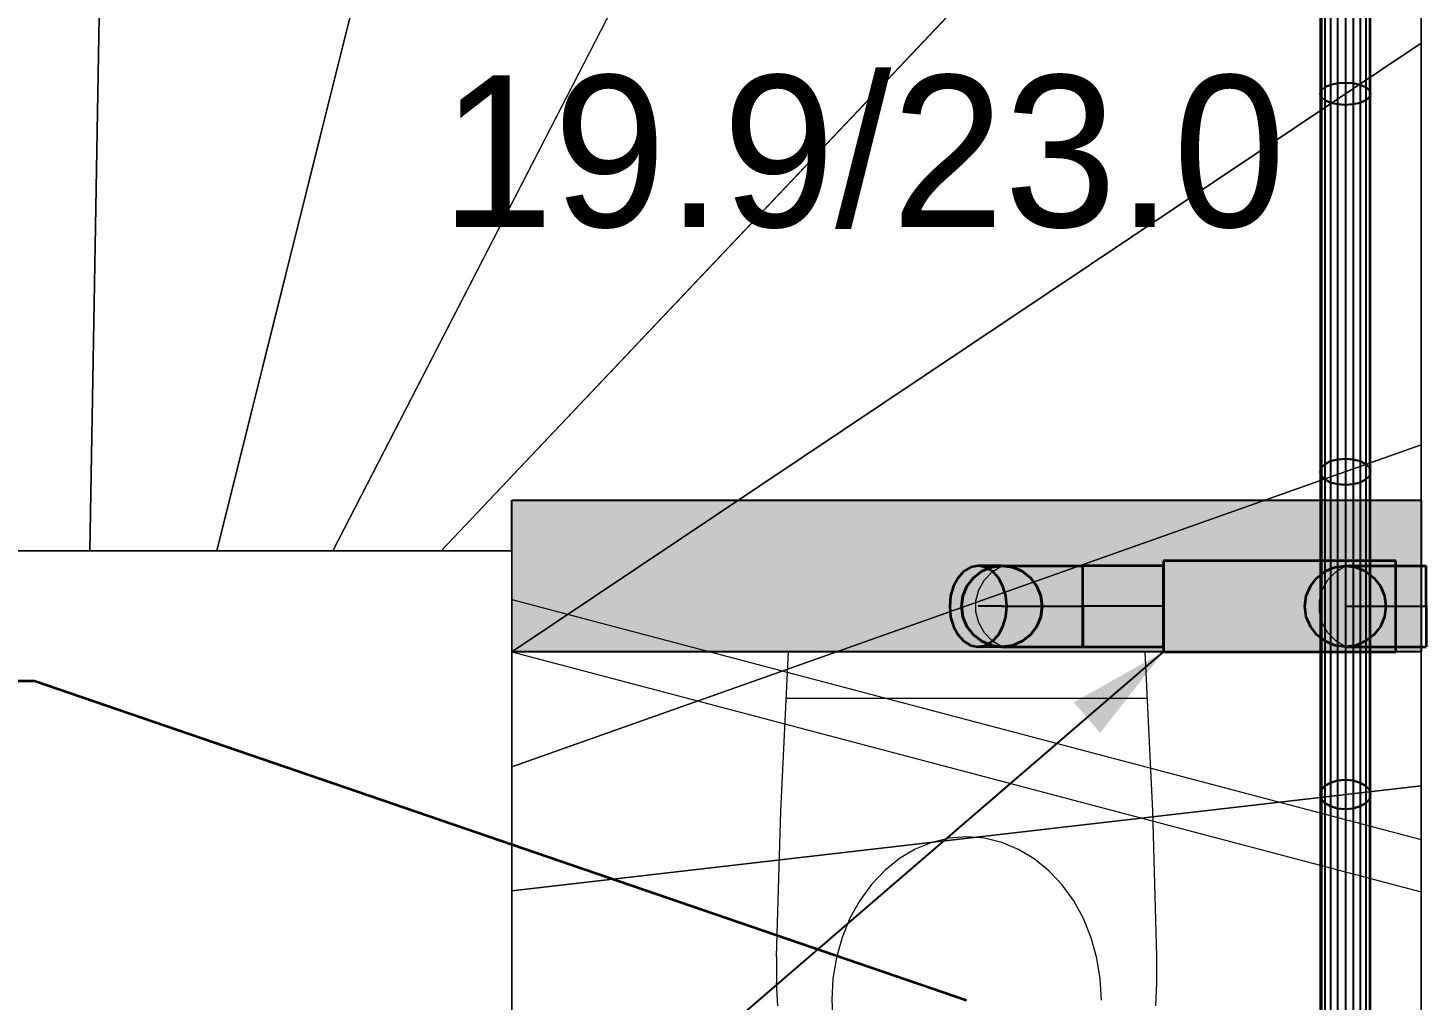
# Model space of a CAD drawing. Extents: x 0 to 756, y -25 to 420.
# Drawn here: x 229.02 to 256.61, y 90.18 to 109.43 of the extents above; entities that cross this region are included whole.
import ezdxf
from ezdxf.lldxf.tags import DXFTag

# ---------------------------------------------------------------- set-up
doc = ezdxf.new("R2010")
doc.units = 0
doc.linetypes.add('_Hiddenline_', pattern=[3, 2, -1])
doc.layers.get('0').update_dxf_attribs({"lineweight": 25})
doc.layers.add('Bolzen', color=7, linetype='Continuous', lineweight=25, true_color=0xcc0000)
doc.layers.add('L_Abluft', color=2, linetype='Continuous', lineweight=35, true_color=0xffff00)
for name, color, linetype, lineweight in [('Design', 7, 'Continuous', 18), ('L_Text', 7, 'Continuous', 25), ('S_Text', 7, 'Continuous', 35), ('Sanitär', 7, 'Continuous', 25), ('Standard', 7, 'Continuous', 25), ('Treppe', 7, 'Continuous', 13), ('Wand Holz tragend', 7, 'Continuous', 13)]:
    doc.layers.add(name, color=color, linetype=linetype, lineweight=lineweight)
doc.styles.get("Standard").update_dxf_attribs({"font": 'arial.ttf'})
tags = doc.linetypes.add('STRICHPUNKT2', pattern=[12.7, 6.35, -3.175, 0, -3.175]).pattern_tags.tags
tags[10:11] = [DXFTag(74, 4), DXFTag(75, 0), DXFTag(340, '0'), DXFTag(46, 0.0), DXFTag(50, 0.0), DXFTag(44, 0.0), DXFTag(45, 0.0)]
tags[8:9] = [DXFTag(74, 4), DXFTag(75, 0), DXFTag(340, '0'), DXFTag(46, 0.0), DXFTag(50, 0.0), DXFTag(44, 0.0), DXFTag(45, 0.0)]
tags[6:7] = [DXFTag(74, 4), DXFTag(75, 0), DXFTag(340, '0'), DXFTag(46, 0.0), DXFTag(50, 0.0), DXFTag(44, 0.0), DXFTag(45, 0.0)]
tags[4:5] = [DXFTag(74, 4), DXFTag(75, 0), DXFTag(340, '0'), DXFTag(46, 0.0), DXFTag(50, 0.0), DXFTag(44, 0.0), DXFTag(45, 0.0)]

# ---------------------------------------------------------------- blocks, each defined once
blk = doc.blocks.new('Referenz-A01I5YBJIE')
at = {"layer": 'Bolzen', "color": 0, "lineweight": -2}
for p, q in [((238.607, 99.078), (238.607, 100.078)), ((238.607, 100.078), (256.607, 100.078)), ((256.607, 100.078), (256.607, 97.078)), ((256.607, 97.078), (238.607, 97.078))]:
    blk.add_line(p, q, dxfattribs=at)
at = {"layer": 'Design', "color": 0, "lineweight": -2}
for points in [[(244.079, 97.078), (238.607, 97.078), (238.607, 100.078)], [(244.079, 97.078), (244.079, 100.078), (238.607, 100.078)], [(244.079, 100.078), (238.607, 100.078), (238.607, 100.078)], [(247.553, 97.078), (244.079, 97.078), (244.079, 100.078)], [(247.553, 97.078), (247.553, 100.078), (244.079, 100.078)], [(247.553, 100.078), (244.079, 100.078), (244.079, 100.078)], [(247.553, 97.078), (247.607, 97.078), (247.553, 100.078)], [(247.607, 97.078), (247.607, 100.078), (247.553, 100.078)], [(247.607, 100.078), (247.553, 100.078), (247.553, 100.078)], [(256.607, 97.078), (247.607, 97.078), (247.607, 100.078)], [(256.607, 97.078), (256.607, 100.078), (247.607, 100.078)], [(256.607, 100.078), (247.607, 100.078), (247.607, 100.078)], [(238.607, 97.078), (244.079, 97.078), (238.607, 97.078)], [(247.553, 97.078), (247.553, 97.078), (244.079, 97.078)], [(256.607, 97.078), (256.607, 97.078), (247.607, 97.078)]]:
    blk.add_solid(points, dxfattribs=at)
at = {"layer": 'Sanitär', "color": 0, "lineweight": 13}
for p, q in [((243.927, 93.922), (244.079, 97.078)), ((251.135, 97.078), (244.079, 97.078)), ((251.135, 97.078), (251.288, 93.922)), ((244.035, 96.159), (245.969, 96.16)), ((245.969, 96.16), (247.607, 96.16)), ((247.607, 96.16), (249.245, 96.16)), ((249.245, 96.16), (251.179, 96.159)), ((243.847, 91.049), (243.927, 93.922)), ((251.288, 93.922), (251.367, 91.049)), ((246.921, 93.305), (246.59, 93.17)), ((247.264, 93.387), (246.921, 93.305)), ((247.612, 93.414), (247.264, 93.387)), ((247.961, 93.386), (247.612, 93.414)), ((248.303, 93.303), (247.961, 93.386)), ((248.633, 93.167), (248.303, 93.303)), ((246.277, 92.984), (245.986, 92.749)), ((246.59, 93.17), (246.277, 92.984)), ((248.946, 92.979), (248.633, 93.167)), ((249.236, 92.744), (248.946, 92.979)), ((245.986, 92.749), (245.723, 92.471)), ((249.498, 92.465), (249.236, 92.744)), ((245.723, 92.471), (245.492, 92.154)), ((249.728, 92.147), (249.498, 92.465)), ((245.492, 92.154), (245.298, 91.803)), ((249.921, 91.796), (249.728, 92.147)), ((245.298, 91.803), (245.143, 91.424)), ((250.075, 91.416), (249.921, 91.796)), ((245.143, 91.424), (245.03, 91.024)), ((250.187, 91.016), (250.075, 91.416)), ((243.847, 91.049), (243.847, 90.527)), ((251.367, 91.049), (251.367, 90.527)), ((245.03, 91.024), (244.961, 90.61)), ((250.254, 90.602), (250.187, 91.016)), ((243.868, 90.068), (243.847, 90.527)), ((244.961, 90.61), (244.938, 90.188)), ((250.276, 90.18), (250.254, 90.602)), ((251.367, 90.527), (251.346, 90.068)), ((244.938, 90.188), (244.96, 89.767))]:
    blk.add_line(p, q, dxfattribs=at)
at = {"layer": 'Standard', "color": 0, "lineweight": -2}
for p, q in [((254.607, 113.662), (254.607, 108.125)), ((254.632, 113.722), (254.632, 108.193)), ((254.703, 113.777), (254.703, 108.254)), ((254.813, 113.82), (254.813, 108.302)), ((254.953, 113.848), (254.953, 108.334)), ((255.107, 113.857), (255.107, 108.344)), ((255.262, 113.848), (255.262, 108.334)), ((255.401, 113.82), (255.401, 108.302)), ((255.512, 113.777), (255.512, 108.254)), ((255.583, 113.722), (255.583, 108.193)), ((255.607, 108.125), (255.607, 113.662)), ((254.632, 113.602), (254.632, 108.057)), ((254.703, 113.547), (254.703, 107.996)), ((254.813, 113.504), (254.813, 107.947)), ((254.953, 113.476), (254.953, 107.916)), ((255.107, 113.467), (255.107, 107.905)), ((255.262, 113.476), (255.262, 107.916)), ((255.401, 113.504), (255.401, 107.947)), ((255.512, 113.547), (255.512, 107.996)), ((255.583, 113.602), (255.583, 108.057)), ((254.607, 108.125), (254.632, 108.193)), ((254.632, 108.193), (254.607, 108.125)), ((254.632, 108.193), (254.703, 108.254)), ((254.703, 108.254), (254.632, 108.193)), ((254.632, 108.193), (254.632, 100.721)), ((254.703, 108.254), (254.813, 108.302)), ((254.813, 108.302), (254.703, 108.254)), ((254.703, 108.254), (254.703, 100.793)), ((254.813, 108.302), (254.953, 108.334)), ((254.953, 108.334), (254.813, 108.302)), ((254.813, 108.302), (254.813, 100.85)), ((254.953, 108.334), (255.107, 108.344)), ((255.107, 108.344), (254.953, 108.334)), ((254.953, 108.334), (254.953, 100.886)), ((255.107, 108.344), (255.262, 108.334)), ((255.107, 108.344), (255.107, 100.899)), ((255.262, 108.334), (255.107, 108.344)), ((255.262, 108.334), (255.401, 108.302)), ((255.262, 108.334), (255.262, 100.886)), ((255.401, 108.302), (255.262, 108.334)), ((255.401, 108.302), (255.512, 108.254)), ((255.401, 108.302), (255.401, 100.85)), ((255.512, 108.254), (255.401, 108.302)), ((255.512, 108.254), (255.583, 108.193)), ((255.512, 108.254), (255.512, 100.793)), ((255.583, 108.193), (255.512, 108.254)), ((255.583, 108.193), (255.607, 108.125)), ((255.583, 108.193), (255.583, 100.721)), ((255.607, 108.125), (255.583, 108.193)), ((254.607, 108.125), (254.632, 108.057)), ((254.607, 108.125), (254.607, 100.641)), ((254.632, 108.057), (254.607, 108.125)), ((254.632, 108.057), (254.703, 107.996)), ((254.703, 107.996), (254.632, 108.057)), ((254.632, 108.057), (254.632, 100.561)), ((254.703, 107.996), (254.813, 107.947)), ((254.813, 107.947), (254.703, 107.996)), ((254.703, 107.996), (254.703, 100.489)), ((254.813, 107.947), (254.953, 107.916)), ((254.953, 107.916), (254.813, 107.947)), ((254.813, 107.947), (254.813, 100.432)), ((254.953, 107.916), (255.107, 107.905)), ((255.107, 107.905), (254.953, 107.916)), ((254.953, 107.916), (254.953, 100.396)), ((255.107, 107.905), (255.262, 107.916)), ((255.262, 107.916), (255.107, 107.905)), ((255.107, 107.905), (255.107, 100.383)), ((255.262, 107.916), (255.401, 107.947)), ((255.401, 107.947), (255.262, 107.916)), ((255.262, 107.916), (255.262, 100.396)), ((255.401, 107.947), (255.512, 107.996)), ((255.512, 107.996), (255.401, 107.947)), ((255.401, 107.947), (255.401, 100.432)), ((255.512, 107.996), (255.583, 108.057)), ((255.583, 108.057), (255.512, 107.996)), ((255.512, 107.996), (255.512, 100.489)), ((255.583, 108.057), (255.607, 108.125)), ((255.607, 108.125), (255.583, 108.057)), ((255.583, 108.057), (255.583, 100.561)), ((255.607, 100.641), (255.607, 108.125)), ((254.607, 100.641), (254.632, 100.721)), ((254.632, 100.721), (254.607, 100.641)), ((254.632, 100.721), (254.703, 100.793)), ((254.703, 100.793), (254.632, 100.721)), ((254.632, 100.721), (254.632, 94.342)), ((254.703, 100.793), (254.813, 100.85)), ((254.813, 100.85), (254.703, 100.793)), ((254.703, 100.793), (254.703, 94.422)), ((254.813, 100.85), (254.953, 100.886)), ((254.953, 100.886), (254.813, 100.85)), ((254.813, 100.85), (254.813, 94.486)), ((254.953, 100.886), (255.107, 100.899)), ((255.107, 100.899), (254.953, 100.886)), ((254.953, 100.886), (254.953, 94.527)), ((255.107, 100.899), (255.262, 100.886)), ((255.107, 100.899), (255.107, 94.541)), ((255.262, 100.886), (255.107, 100.899)), ((255.262, 100.886), (255.401, 100.85)), ((255.262, 100.886), (255.262, 94.527)), ((255.401, 100.85), (255.262, 100.886)), ((255.401, 100.85), (255.512, 100.793)), ((255.401, 100.85), (255.401, 94.486)), ((255.512, 100.793), (255.401, 100.85)), ((255.512, 100.793), (255.583, 100.721)), ((255.512, 100.793), (255.512, 94.422)), ((255.583, 100.721), (255.512, 100.793)), ((255.583, 100.721), (255.607, 100.641)), ((255.583, 100.721), (255.583, 94.342)), ((255.607, 100.641), (255.583, 100.721)), ((254.607, 100.641), (254.632, 100.561)), ((254.607, 100.641), (254.607, 94.252)), ((254.632, 100.561), (254.607, 100.641)), ((254.632, 100.561), (254.703, 100.489)), ((254.703, 100.489), (254.632, 100.561)), ((254.632, 100.561), (254.632, 94.163)), ((254.703, 100.489), (254.813, 100.432)), ((254.813, 100.432), (254.703, 100.489)), ((254.703, 100.489), (254.703, 94.083)), ((254.813, 100.432), (254.953, 100.396)), ((254.953, 100.396), (254.813, 100.432)), ((254.813, 100.432), (254.813, 94.019)), ((255.262, 100.396), (255.401, 100.432)), ((255.401, 100.432), (255.262, 100.396)), ((255.401, 100.432), (255.512, 100.489)), ((255.512, 100.489), (255.401, 100.432)), ((255.401, 100.432), (255.401, 94.019)), ((255.512, 100.489), (255.583, 100.561)), ((255.583, 100.561), (255.512, 100.489)), ((255.512, 100.489), (255.512, 94.083)), ((255.583, 100.561), (255.607, 100.641)), ((255.607, 100.641), (255.583, 100.561)), ((255.583, 100.561), (255.583, 94.163)), ((255.607, 94.252), (255.607, 100.641)), ((254.953, 100.396), (255.107, 100.383)), ((255.107, 100.383), (254.953, 100.396)), ((254.953, 100.396), (254.953, 93.978)), ((255.107, 100.383), (255.262, 100.396)), ((255.262, 100.396), (255.107, 100.383)), ((255.107, 100.383), (255.107, 93.963)), ((255.262, 100.396), (255.262, 93.978)), ((254.607, 94.252), (254.632, 94.342)), ((254.632, 94.342), (254.607, 94.252)), ((254.632, 94.342), (254.703, 94.422)), ((254.703, 94.422), (254.632, 94.342)), ((254.632, 94.342), (254.632, 88.885)), ((254.703, 94.422), (254.813, 94.486)), ((254.813, 94.486), (254.703, 94.422)), ((254.703, 94.422), (254.703, 88.975)), ((254.813, 94.486), (254.953, 94.527)), ((254.953, 94.527), (254.813, 94.486)), ((254.813, 94.486), (254.813, 89.046)), ((254.953, 94.527), (255.107, 94.541)), ((255.107, 94.541), (254.953, 94.527)), ((254.953, 94.527), (254.953, 89.092)), ((255.107, 94.541), (255.262, 94.527)), ((255.107, 94.541), (255.107, 89.107)), ((255.262, 94.527), (255.107, 94.541)), ((255.262, 94.527), (255.401, 94.486)), ((255.262, 94.527), (255.262, 89.092)), ((255.401, 94.486), (255.262, 94.527)), ((255.401, 94.486), (255.512, 94.422)), ((255.401, 94.486), (255.401, 89.046)), ((255.512, 94.422), (255.401, 94.486)), ((255.512, 94.422), (255.583, 94.342)), ((255.512, 94.422), (255.512, 88.975)), ((255.583, 94.342), (255.512, 94.422)), ((255.583, 94.342), (255.607, 94.252)), ((255.583, 94.342), (255.583, 88.885)), ((255.607, 94.252), (255.583, 94.342)), ((254.607, 94.252), (254.632, 94.163)), ((254.607, 94.252), (254.607, 88.786)), ((254.632, 94.163), (254.607, 94.252)), ((254.632, 94.163), (254.703, 94.083)), ((254.703, 94.083), (254.632, 94.163)), ((254.632, 94.163), (254.632, 88.686)), ((254.703, 94.083), (254.813, 94.019)), ((254.813, 94.019), (254.703, 94.083)), ((254.703, 94.083), (254.703, 88.597)), ((255.401, 94.019), (255.512, 94.083)), ((255.512, 94.083), (255.401, 94.019)), ((255.512, 94.083), (255.583, 94.163)), ((255.583, 94.163), (255.512, 94.083)), ((255.512, 94.083), (255.512, 88.597)), ((255.583, 94.163), (255.607, 94.252)), ((255.607, 94.252), (255.583, 94.163)), ((255.583, 94.163), (255.583, 88.686)), ((255.607, 88.786), (255.607, 94.252)), ((254.813, 94.019), (254.953, 93.978)), ((254.953, 93.978), (254.813, 94.019)), ((254.813, 94.019), (254.813, 88.526)), ((254.953, 93.978), (255.107, 93.963)), ((255.107, 93.963), (254.953, 93.978)), ((254.953, 93.978), (254.953, 88.48)), ((255.107, 93.963), (255.262, 93.978)), ((255.262, 93.978), (255.107, 93.963)), ((255.107, 93.963), (255.107, 88.464)), ((255.262, 93.978), (255.401, 94.019)), ((255.401, 94.019), (255.262, 93.978)), ((255.262, 93.978), (255.262, 88.48)), ((255.401, 94.019), (255.401, 88.526))]:
    blk.add_line(p, q, dxfattribs=at)
at = {"layer": 'Standard', "color": 0, "lineweight": 13}
for p, q in [((216.607, 99.078), (238.607, 99.078)), ((238.607, 99.078), (238.607, 30.521))]:
    blk.add_line(p, q, dxfattribs=at)
at = {"layer": 'Treppe', "color": 0}
for p, q in [((230.568, 117.078), (230.246, 99.078)), ((230.246, 99.078), (230.568, 117.078)), ((230.246, 99.078), (230.568, 117.078)), ((230.568, 117.078), (230.246, 99.078)), ((237.254, 117.078), (232.761, 99.078)), ((232.761, 99.078), (237.254, 117.078)), ((232.761, 99.078), (237.254, 117.078)), ((237.254, 117.078), (232.761, 99.078)), ((244.334, 117.078), (235.059, 99.078)), ((235.059, 99.078), (244.334, 117.078)), ((235.059, 99.078), (244.334, 117.078)), ((244.334, 117.078), (235.059, 99.078)), ((254.245, 117.078), (237.207, 99.078)), ((237.207, 99.078), (254.245, 117.078)), ((237.207, 99.078), (254.245, 117.078)), ((254.245, 117.078), (237.207, 99.078)), ((256.607, 109.129), (256.607, 117.078)), ((256.607, 117.078), (256.607, 109.129)), ((256.607, 109.129), (238.607, 97.078)), ((238.607, 97.078), (256.607, 109.129)), ((238.607, 97.078), (256.607, 109.129)), ((256.607, 109.129), (238.607, 97.078)), ((256.607, 101.172), (256.607, 109.129)), ((256.607, 109.129), (256.607, 101.172)), ((256.607, 109.129), (256.607, 109.129)), ((256.607, 109.129), (256.607, 109.129)), ((256.607, 101.172), (238.607, 94.8)), ((238.607, 94.8), (256.607, 101.172)), ((238.607, 94.8), (256.607, 101.172)), ((256.607, 101.172), (238.607, 94.8)), ((256.607, 94.426), (256.607, 101.172)), ((256.607, 101.172), (256.607, 94.426)), ((256.607, 101.172), (256.607, 101.172)), ((256.607, 101.172), (256.607, 101.172)), ((225.807, 99.078), (230.246, 99.078)), ((230.246, 99.078), (225.807, 99.078)), ((230.246, 99.078), (232.761, 99.078)), ((232.761, 99.078), (230.246, 99.078)), ((230.246, 99.078), (230.246, 99.078)), ((230.246, 99.078), (230.246, 99.078)), ((232.761, 99.078), (235.059, 99.078)), ((235.059, 99.078), (232.761, 99.078)), ((232.761, 99.078), (232.761, 99.078)), ((232.761, 99.078), (232.761, 99.078)), ((235.059, 99.078), (237.207, 99.078)), ((237.207, 99.078), (235.059, 99.078)), ((235.059, 99.078), (235.059, 99.078)), ((235.059, 99.078), (235.059, 99.078)), ((237.207, 99.078), (238.607, 99.078)), ((238.607, 99.078), (237.207, 99.078)), ((237.207, 99.078), (237.207, 99.078)), ((237.207, 99.078), (237.207, 99.078)), ((238.607, 99.078), (238.607, 97.078)), ((238.607, 97.078), (238.607, 99.078)), ((238.607, 99.078), (238.607, 99.078)), ((238.607, 98.112), (256.607, 93.359)), ((238.607, 97.078), (238.607, 94.8)), ((238.607, 94.8), (238.607, 97.078)), ((238.607, 97.078), (238.607, 97.078)), ((238.607, 97.078), (238.607, 97.078)), ((238.607, 97.078), (256.607, 92.325)), ((238.607, 94.8), (238.607, 92.346)), ((238.607, 92.346), (238.607, 94.8)), ((238.607, 94.8), (238.607, 94.8)), ((238.607, 94.8), (238.607, 94.8)), ((256.607, 94.426), (238.607, 92.346)), ((238.607, 92.346), (256.607, 94.426)), ((238.607, 92.346), (256.607, 94.426)), ((256.607, 94.426), (238.607, 92.346)), ((256.607, 88.786), (256.607, 94.426)), ((256.607, 94.426), (256.607, 88.786)), ((256.607, 94.426), (256.607, 94.426)), ((256.607, 94.426), (256.607, 94.426)), ((238.607, 92.346), (238.607, 88.786)), ((238.607, 88.786), (238.607, 92.346)), ((238.607, 92.346), (238.607, 92.346)), ((238.607, 92.346), (238.607, 92.346))]:
    blk.add_line(p, q, dxfattribs=at)
at = {"layer": 'Wand Holz tragend', "color": 0, "lineweight": -2, "insert": (237.196, 108.49), "char_height": 3, "attachment_point": 1}
blk.add_mtext('{\\fPosterama Text Light;19.9/23.0}', dxfattribs=at)
blk = doc.blocks.new('Bogen-A01I5YDZIE', base_point=(247.507, 97.178))
at = {"color": 0, "linetype": 'ByBlock', "lineweight": -2, "ltscale": 0.35}
for p, q in [((248.1, 98.751), (248.307, 98.778)), ((248.307, 98.778), (248.514, 98.751)), ((248.307, 98.778), (248.362, 98.778)), ((248.362, 98.778), (248.522, 98.778)), ((248.522, 98.778), (248.776, 98.778)), ((248.776, 98.778), (249.107, 98.778)), ((249.107, 98.778), (249.493, 98.778)), ((249.493, 98.778), (249.907, 98.778)), ((249.907, 98.751), (249.907, 98.778)), ((247.614, 98.378), (247.742, 98.544)), ((247.742, 98.544), (247.907, 98.671)), ((247.907, 98.671), (248.1, 98.751)), ((248.514, 98.751), (248.707, 98.671)), ((248.707, 98.671), (248.873, 98.544)), ((248.873, 98.544), (249, 98.378)), ((249.907, 98.671), (249.907, 98.751)), ((249.907, 98.544), (249.907, 98.671)), ((249.907, 98.378), (249.907, 98.544)), ((247.534, 98.185), (247.614, 98.378)), ((249, 98.378), (249.08, 98.185)), ((249.907, 98.185), (249.907, 98.378)), ((247.507, 97.978), (247.534, 98.185)), ((247.534, 97.771), (247.507, 97.978)), ((249.08, 98.185), (249.107, 97.978)), ((249.107, 97.978), (249.08, 97.771)), ((249.907, 97.978), (249.907, 98.185)), ((249.907, 97.978), (249.907, 97.771)), ((247.614, 97.578), (247.534, 97.771)), ((249.08, 97.771), (249, 97.578)), ((249.907, 97.771), (249.907, 97.578)), ((247.742, 97.412), (247.614, 97.578)), ((247.907, 97.285), (247.742, 97.412)), ((248.873, 97.412), (248.707, 97.285)), ((249, 97.578), (248.873, 97.412)), ((249.907, 97.578), (249.907, 97.412)), ((249.907, 97.412), (249.907, 97.285)), ((248.1, 97.205), (247.907, 97.285)), ((248.307, 97.178), (248.1, 97.205)), ((248.514, 97.205), (248.307, 97.178)), ((248.307, 97.178), (248.362, 97.178)), ((248.362, 97.178), (248.522, 97.178)), ((248.707, 97.285), (248.514, 97.205)), ((248.522, 97.178), (248.776, 97.178)), ((248.776, 97.178), (249.107, 97.178)), ((249.107, 97.178), (249.493, 97.178)), ((249.493, 97.178), (249.907, 97.178)), ((249.907, 97.285), (249.907, 97.205)), ((249.907, 97.205), (249.907, 97.178))]:
    blk.add_line(p, q, dxfattribs=at)
at = {"color": 0, "linetype": '_Hiddenline_', "lineweight": 18}
for p, q in [((248.116, 98.662), (248.307, 98.778)), ((247.851, 98.306), (247.961, 98.501)), ((247.961, 98.501), (248.116, 98.662)), ((247.794, 98.09), (247.851, 98.306)), ((247.794, 97.866), (247.794, 98.09)), ((247.851, 97.65), (247.794, 97.866)), ((247.961, 97.455), (247.851, 97.65)), ((248.116, 97.294), (247.961, 97.455)), ((248.307, 97.178), (248.116, 97.294))]:
    blk.add_line(p, q, dxfattribs=at)
at = {"color": 0, "linetype": 'STRICHPUNKT2', "lineweight": 25, "ltscale": 0.25}
for p, q in [((248.307, 97.978), (248.362, 97.978)), ((248.362, 97.978), (248.522, 97.978)), ((248.522, 97.978), (248.776, 97.978)), ((248.776, 97.978), (249.107, 97.978)), ((249.107, 97.978), (249.493, 97.978)), ((249.493, 97.978), (249.907, 97.978))]:
    blk.add_line(p, q, dxfattribs=at)
blk = doc.blocks.new('Bogen-A01I5YE1IE', base_point=(247.273, 97.178))
at = {"color": 0, "linetype": 'ByBlock', "lineweight": -2, "ltscale": 0.35}
for p, q in [((247.839, 98.778), (247.692, 98.751)), ((247.985, 98.751), (247.839, 98.778)), ((248.093, 98.778), (247.839, 98.778)), ((248.253, 98.778), (248.093, 98.778)), ((248.307, 98.778), (248.1, 98.751)), ((248.307, 98.778), (248.253, 98.778)), ((248.514, 98.751), (248.307, 98.778)), ((247.439, 98.544), (247.349, 98.378)), ((247.556, 98.671), (247.439, 98.544)), ((247.692, 98.751), (247.556, 98.671)), ((247.742, 98.544), (247.614, 98.378)), ((247.907, 98.671), (247.742, 98.544)), ((248.1, 98.751), (247.907, 98.671)), ((248.121, 98.671), (247.985, 98.751)), ((248.239, 98.544), (248.121, 98.671)), ((248.328, 98.378), (248.239, 98.544)), ((248.707, 98.671), (248.514, 98.751)), ((248.873, 98.544), (248.707, 98.671)), ((249, 98.378), (248.873, 98.544)), ((247.349, 98.378), (247.292, 98.185)), ((247.614, 98.378), (247.534, 98.185)), ((248.385, 98.185), (248.328, 98.378)), ((249.08, 98.185), (249, 98.378)), ((247.292, 98.185), (247.273, 97.978)), ((247.273, 97.978), (247.292, 97.771)), ((247.534, 98.185), (247.507, 97.978)), ((247.507, 97.978), (247.534, 97.771)), ((248.404, 97.978), (248.385, 98.185)), ((248.385, 97.771), (248.404, 97.978)), ((249.107, 97.978), (249.08, 98.185)), ((249.08, 97.771), (249.107, 97.978)), ((247.292, 97.771), (247.349, 97.578)), ((247.534, 97.771), (247.614, 97.578)), ((248.328, 97.578), (248.385, 97.771)), ((249, 97.578), (249.08, 97.771)), ((247.349, 97.578), (247.439, 97.412)), ((247.439, 97.412), (247.556, 97.285)), ((247.614, 97.578), (247.742, 97.412)), ((247.742, 97.412), (247.907, 97.285)), ((248.121, 97.285), (248.239, 97.412)), ((248.239, 97.412), (248.328, 97.578)), ((248.707, 97.285), (248.873, 97.412)), ((248.873, 97.412), (249, 97.578)), ((247.556, 97.285), (247.692, 97.205)), ((247.692, 97.205), (247.839, 97.178)), ((247.839, 97.178), (247.985, 97.205)), ((248.093, 97.178), (247.839, 97.178)), ((247.907, 97.285), (248.1, 97.205)), ((247.985, 97.205), (248.121, 97.285)), ((248.253, 97.178), (248.093, 97.178)), ((248.1, 97.205), (248.307, 97.178)), ((248.307, 97.178), (248.253, 97.178)), ((248.307, 97.178), (248.514, 97.205)), ((248.514, 97.205), (248.707, 97.285))]:
    blk.add_line(p, q, dxfattribs=at)
at = {"color": 0, "linetype": 'STRICHPUNKT2', "lineweight": 25, "ltscale": 0.25}
for p, q in [((248.093, 97.978), (247.839, 97.978)), ((248.253, 97.978), (248.093, 97.978)), ((248.307, 97.978), (248.253, 97.978))]:
    blk.add_line(p, q, dxfattribs=at)
blk = doc.blocks.new('Abluftventilator-A01I5YE3IE', base_point=(251.507, 97.078))
at = {"color": 0, "linetype": 'ByBlock', "lineweight": -2, "ltscale": 0.35}
for p, q in [((256.107, 98.878), (251.507, 98.878)), ((251.507, 98.878), (251.507, 97.078)), ((256.107, 97.078), (256.107, 98.878)), ((251.507, 97.078), (256.107, 97.078))]:
    blk.add_line(p, q, dxfattribs=at)
blk = doc.blocks.new('Geräteanschluss Rund-A01I5YE5IE', base_point=(254.307, 97.178))
at = {"color": 0, "linetype": 'ByBlock', "lineweight": -2, "ltscale": 0.35}
for p, q in [((254.9, 98.751), (255.107, 98.778)), ((255.107, 98.778), (255.314, 98.751)), ((254.414, 98.378), (254.542, 98.544)), ((254.542, 98.544), (254.707, 98.671)), ((254.707, 98.671), (254.9, 98.751)), ((255.314, 98.751), (255.507, 98.671)), ((255.507, 98.671), (255.673, 98.544)), ((255.673, 98.544), (255.8, 98.378)), ((254.334, 98.185), (254.414, 98.378)), ((255.8, 98.378), (255.88, 98.185)), ((254.307, 97.978), (254.334, 98.185)), ((254.334, 97.771), (254.307, 97.978)), ((255.88, 98.185), (255.907, 97.978)), ((255.907, 97.978), (255.88, 97.771)), ((254.414, 97.578), (254.334, 97.771)), ((255.88, 97.771), (255.8, 97.578)), ((254.542, 97.412), (254.414, 97.578)), ((254.707, 97.285), (254.542, 97.412)), ((255.673, 97.412), (255.507, 97.285)), ((255.8, 97.578), (255.673, 97.412)), ((254.9, 97.205), (254.707, 97.285)), ((255.107, 97.178), (254.9, 97.205)), ((255.314, 97.205), (255.107, 97.178)), ((255.507, 97.285), (255.314, 97.205))]:
    blk.add_line(p, q, dxfattribs=at)
at = {"color": 0, "linetype": '_Hiddenline_', "lineweight": 18}
for p, q in [((254.916, 98.662), (255.107, 98.778)), ((254.651, 98.306), (254.761, 98.501)), ((254.761, 98.501), (254.916, 98.662)), ((254.594, 98.09), (254.651, 98.306)), ((254.594, 97.866), (254.594, 98.09)), ((254.651, 97.65), (254.594, 97.866)), ((254.761, 97.455), (254.651, 97.65)), ((254.916, 97.294), (254.761, 97.455)), ((255.107, 97.178), (254.916, 97.294))]:
    blk.add_line(p, q, dxfattribs=at)
at = {"color": 0, "linetype": 'STRICHPUNKT2', "lineweight": 25, "ltscale": 0.25}
blk.add_line((255.107, 97.978), (255.107, 97.978), dxfattribs=at)
blk = doc.blocks.new('Bauteilbeschriftung-A01I5YE7IE', base_point=(197.675, 70.396))
at = {"color": 0, "linetype": 'ByBlock', "lineweight": -2, "ltscale": 0.25}
blk.add_line((232.701, 80.896), (251.507, 97.078), dxfattribs=at)
for points in [[(250.725, 96.077), (249.73, 96.077), (251.507, 97.078)], [(250.252, 95.47), (250.725, 96.077), (249.73, 96.077)]]:
    blk.add_solid(points, dxfattribs=at)
blk = doc.blocks.new('Geräteanschluss Rund-A01I5YE9IE', base_point=(249.907, 97.178))
at = {"color": 0, "linetype": 'ByBlock', "lineweight": -2, "ltscale": 0.35}
for p, q in [((251.507, 98.778), (249.907, 98.778)), ((249.907, 98.309), (249.907, 98.778)), ((251.507, 98.309), (251.507, 98.778)), ((249.907, 97.646), (249.907, 98.309)), ((251.507, 97.646), (251.507, 98.309)), ((249.907, 97.178), (249.907, 97.646)), ((251.507, 97.178), (251.507, 97.646)), ((249.907, 97.178), (251.507, 97.178))]:
    blk.add_line(p, q, dxfattribs=at)
at = {"color": 0, "linetype": 'STRICHPUNKT2', "lineweight": 25, "ltscale": 0.25}
blk.add_line((251.507, 97.978), (249.907, 97.978), dxfattribs=at)
blk = doc.blocks.new('Bogen-A01I5YEBIE', base_point=(254.307, 97.178))
at = {"color": 0, "linetype": 'ByBlock', "lineweight": -2, "ltscale": 0.35}
for p, q in [((254.9, 98.751), (255.107, 98.778)), ((255.107, 98.778), (255.314, 98.751)), ((255.107, 98.778), (255.162, 98.778)), ((255.162, 98.778), (255.322, 98.778)), ((255.322, 98.778), (255.576, 98.778)), ((255.576, 98.778), (255.907, 98.778)), ((255.907, 98.778), (256.293, 98.778)), ((256.293, 98.778), (256.707, 98.778)), ((256.707, 98.751), (256.707, 98.778)), ((254.414, 98.378), (254.542, 98.544)), ((254.542, 98.544), (254.707, 98.671)), ((254.707, 98.671), (254.9, 98.751)), ((255.314, 98.751), (255.507, 98.671)), ((255.507, 98.671), (255.673, 98.544)), ((255.673, 98.544), (255.8, 98.378)), ((256.707, 98.671), (256.707, 98.751)), ((256.707, 98.544), (256.707, 98.671)), ((256.707, 98.378), (256.707, 98.544)), ((254.334, 98.185), (254.414, 98.378)), ((255.8, 98.378), (255.88, 98.185)), ((256.707, 98.185), (256.707, 98.378)), ((254.307, 97.978), (254.334, 98.185)), ((254.334, 97.771), (254.307, 97.978)), ((255.88, 98.185), (255.907, 97.978)), ((255.907, 97.978), (255.88, 97.771)), ((256.707, 97.978), (256.707, 98.185)), ((256.707, 97.978), (256.707, 97.771)), ((254.414, 97.578), (254.334, 97.771)), ((255.88, 97.771), (255.8, 97.578)), ((256.707, 97.771), (256.707, 97.578)), ((254.542, 97.412), (254.414, 97.578)), ((254.707, 97.285), (254.542, 97.412)), ((255.673, 97.412), (255.507, 97.285)), ((255.8, 97.578), (255.673, 97.412)), ((256.707, 97.578), (256.707, 97.412)), ((256.707, 97.412), (256.707, 97.285)), ((254.9, 97.205), (254.707, 97.285)), ((255.107, 97.178), (254.9, 97.205)), ((255.314, 97.205), (255.107, 97.178)), ((255.107, 97.178), (255.162, 97.178)), ((255.162, 97.178), (255.322, 97.178)), ((255.507, 97.285), (255.314, 97.205)), ((255.322, 97.178), (255.576, 97.178)), ((255.576, 97.178), (255.907, 97.178)), ((255.907, 97.178), (256.293, 97.178)), ((256.293, 97.178), (256.707, 97.178)), ((256.707, 97.285), (256.707, 97.205)), ((256.707, 97.205), (256.707, 97.178))]:
    blk.add_line(p, q, dxfattribs=at)
at = {"color": 0, "linetype": '_Hiddenline_', "lineweight": 18}
for p, q in [((254.916, 98.662), (255.107, 98.778)), ((254.651, 98.306), (254.761, 98.501)), ((254.761, 98.501), (254.916, 98.662)), ((254.594, 98.09), (254.651, 98.306)), ((254.594, 97.866), (254.594, 98.09)), ((254.651, 97.65), (254.594, 97.866)), ((254.761, 97.455), (254.651, 97.65)), ((254.916, 97.294), (254.761, 97.455)), ((255.107, 97.178), (254.916, 97.294))]:
    blk.add_line(p, q, dxfattribs=at)
at = {"color": 0, "linetype": 'STRICHPUNKT2', "lineweight": 25, "ltscale": 0.25}
for p, q in [((255.107, 97.978), (255.162, 97.978)), ((255.162, 97.978), (255.322, 97.978)), ((255.322, 97.978), (255.576, 97.978)), ((255.576, 97.978), (255.907, 97.978)), ((255.907, 97.978), (256.293, 97.978)), ((256.293, 97.978), (256.707, 97.978))]:
    blk.add_line(p, q, dxfattribs=at)
blk = doc.blocks.new('Wickelfalzrohr-A01I5YFZIE', base_point=(247.507, 97.178))
at = {"color": 0, "linetype": 'ByBlock', "lineweight": -2, "ltscale": 0.35}
for p, q in [((248.307, 98.778), (248.1, 98.751)), ((248.514, 98.751), (248.307, 98.778)), ((247.742, 98.544), (247.614, 98.378)), ((247.907, 98.671), (247.742, 98.544)), ((248.1, 98.751), (247.907, 98.671)), ((248.707, 98.671), (248.514, 98.751)), ((248.873, 98.544), (248.707, 98.671)), ((249, 98.378), (248.873, 98.544)), ((247.614, 98.378), (247.534, 98.185)), ((249.08, 98.185), (249, 98.378)), ((247.534, 98.185), (247.507, 97.978)), ((247.507, 97.978), (247.534, 97.771)), ((249.107, 97.978), (249.08, 98.185)), ((249.08, 97.771), (249.107, 97.978)), ((247.534, 97.771), (247.614, 97.578)), ((249, 97.578), (249.08, 97.771)), ((247.614, 97.578), (247.742, 97.412)), ((247.742, 97.412), (247.907, 97.285)), ((248.707, 97.285), (248.873, 97.412)), ((248.873, 97.412), (249, 97.578)), ((247.907, 97.285), (248.1, 97.205)), ((248.1, 97.205), (248.307, 97.178)), ((248.307, 97.178), (248.514, 97.205)), ((248.514, 97.205), (248.707, 97.285))]:
    blk.add_line(p, q, dxfattribs=at)
at = {"color": 0, "linetype": '_Hiddenline_', "lineweight": 18}
for p, q in [((248.116, 98.662), (248.307, 98.778)), ((247.851, 98.306), (247.961, 98.501)), ((247.961, 98.501), (248.116, 98.662)), ((247.794, 98.09), (247.851, 98.306)), ((247.794, 97.866), (247.794, 98.09)), ((247.851, 97.65), (247.794, 97.866)), ((247.961, 97.455), (247.851, 97.65)), ((248.116, 97.294), (247.961, 97.455)), ((248.307, 97.178), (248.116, 97.294))]:
    blk.add_line(p, q, dxfattribs=at)
at = {"color": 0, "linetype": 'STRICHPUNKT2', "lineweight": 25, "ltscale": 0.25}
blk.add_line((248.307, 97.978), (248.307, 97.978), dxfattribs=at)

msp = doc.modelspace()

# ---------------------------------------------------------------- linework, layer by layer
at = {"layer": 'S_Text', "color": 1, "ltscale": 0.35, "true_color": 0xff0000}
for p, q in [((195.498, 96.5), (229.151, 96.5)), ((229.151, 96.5), (247.607, 90.184))]:
    msp.add_line(p, q, dxfattribs=at)

# ---------------------------------------------------------------- block references
at = {"color": 8, "lineweight": 25, "ltscale": 0.25, "true_color": 0x808080}
msp.add_blockref('Referenz-A01I5YBJIE', (0, 0), dxfattribs=at)
at = {"layer": 'L_Abluft', "ltscale": 0.35}
for name, p in [('Bogen-A01I5YE1IE', (247.273, 97.178)), ('Bogen-A01I5YDZIE', (247.507, 97.178)), ('Wickelfalzrohr-A01I5YFZIE', (247.507, 97.178)), ('Geräteanschluss Rund-A01I5YE9IE', (249.907, 97.178)), ('Abluftventilator-A01I5YE3IE', (251.507, 97.078)), ('Geräteanschluss Rund-A01I5YE5IE', (254.307, 97.178)), ('Bogen-A01I5YEBIE', (254.307, 97.178))]:
    msp.add_blockref(name, p, dxfattribs=at)
at = {"layer": 'L_Text', "color": 7, "ltscale": 0.25}
msp.add_blockref('Bauteilbeschriftung-A01I5YE7IE', (197.675, 70.396), dxfattribs=at)

doc.saveas('drawing.dxf')
